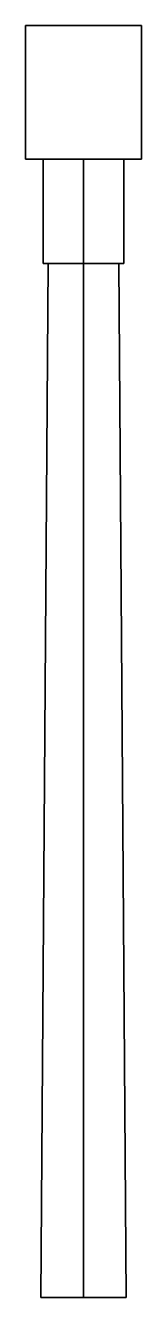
# Model space of a CAD drawing. Extents: x -0.1 to 0.1, y -0.4 to 1.79.
import ezdxf

# ---------------------------------------------------------------- set-up
doc = ezdxf.new("R2010")
doc.units = 0
doc.layers.add('GUN', color=1, linetype='CONTINUOUS')

msp = doc.modelspace()

# ---------------------------------------------------------------- linework, layer by layer
at = {"layer": 'GUN'}
for points in [[(-0.1, 1.79, 0.035), (-0.1, 1.79, -0.035), (-0.1, 1.76, -0.035), (-0.1, 1.76, 0.035)], [(-0.1, 1.79, -0.035), (-0.1, 1.79, 0.035), (-0.1, 1.76, 0.035), (-0.1, 1.76, -0.035)], [(-0.1, 1.79, -0.035), (-0.1, 1.79, -0.07), (-0.1, 1.56, -0.07), (-0.1, 1.56, -0.035)], [(-0.1, 1.79, -0.07), (-0.1, 1.79, -0.035), (-0.1, 1.56, -0.035), (-0.1, 1.56, -0.07)], [(-0.1, 1.79, 0.07), (-0.1, 1.79, 0.035), (-0.1, 1.56, 0.035), (-0.1, 1.56, 0.07)], [(-0.1, 1.79, 0.035), (-0.1, 1.79, 0.07), (-0.1, 1.56, 0.07), (-0.1, 1.56, 0.035)], [(-0.1, 1.79, -0.07), (0.1, 1.79, -0.07), (0.1, 1.56, -0.07), (-0.1, 1.56, -0.07)], [(0.1, 1.79, -0.07), (-0.1, 1.79, -0.07), (-0.1, 1.56, -0.07), (0.1, 1.56, -0.07)], [(0.1, 1.79, 0.07), (-0.1, 1.79, 0.07), (-0.1, 1.56, 0.07), (0.1, 1.56, 0.07)], [(-0.1, 1.79, 0.07), (0.1, 1.79, 0.07), (0.1, 1.56, 0.07), (-0.1, 1.56, 0.07)], [(0.0225, 1.79, 0.039), (-0.0225, 1.79, 0.039), (-0.1, 1.79, 0.07), (0.1, 1.79, 0.07)], [(-0.0225, 1.79, 0.039), (0.0225, 1.79, 0.039), (0.1, 1.79, 0.07), (-0.1, 1.79, 0.07)], [(-0.1, 1.79, -0.07), (-0.045, 1.79), (-0.0225, 1.79, 0.039), (-0.1, 1.79, 0.07)], [(-0.045, 1.79), (-0.1, 1.79, -0.07), (-0.1, 1.79, 0.07), (-0.0225, 1.79, 0.039)], [(-0.0225, 1.79, -0.039), (0, 1.79, -0.07), (-0.1, 1.79, -0.07), (-0.045, 1.79)], [(0, 1.79, -0.07), (-0.0225, 1.79, -0.039), (-0.045, 1.79), (-0.1, 1.79, -0.07)], [(-0.0225, 1.79, -0.039), (0.0225, 1.79, -0.039), (0, 1.79, -0.07)], [(0.0225, 1.79, -0.039), (-0.0225, 1.79, -0.039), (0, 1.79, -0.07)], [(0.045, 1.79), (0.0225, 1.79, -0.039), (0, 1.79, -0.07), (0.1, 1.79, -0.07)], [(0.0225, 1.79, -0.039), (0.045, 1.79), (0.1, 1.79, -0.07), (0, 1.79, -0.07)], [(0.045, 1.79), (0.0225, 1.79, 0.039), (0.1, 1.79, 0.07), (0.1, 1.79, -0.07)], [(0.0225, 1.79, 0.039), (0.045, 1.79), (0.1, 1.79, -0.07), (0.1, 1.79, 0.07)], [(0.1, 1.79, -0.035), (0.1, 1.79, 0.035), (0.1, 1.76, 0.035), (0.1, 1.76, -0.035)], [(0.1, 1.79, 0.035), (0.1, 1.79, -0.035), (0.1, 1.76, -0.035), (0.1, 1.76, 0.035)], [(0.1, 1.79, -0.07), (0.1, 1.79, -0.035), (0.1, 1.56, -0.035), (0.1, 1.56, -0.07)], [(0.1, 1.79, -0.035), (0.1, 1.79, -0.07), (0.1, 1.56, -0.07), (0.1, 1.56, -0.035)], [(0.1, 1.79, 0.035), (0.1, 1.79, 0.07), (0.1, 1.56, 0.07), (0.1, 1.56, 0.035)], [(0.1, 1.79, 0.07), (0.1, 1.79, 0.035), (0.1, 1.56, 0.035), (0.1, 1.56, 0.07)], [(-0.1, 1.69, 0.035), (-0.1, 1.69, -0.035), (-0.1, 1.66, -0.035), (-0.1, 1.66, 0.035)], [(-0.1, 1.69, -0.035), (-0.1, 1.69, 0.035), (-0.1, 1.66, 0.035), (-0.1, 1.66, -0.035)], [(0.1, 1.69, -0.035), (0.1, 1.69, 0.035), (0.1, 1.66, 0.035), (0.1, 1.66, -0.035)], [(0.1, 1.69, 0.035), (0.1, 1.69, -0.035), (0.1, 1.66, -0.035), (0.1, 1.66, 0.035)], [(-0.1, 1.59, -0.035), (-0.1, 1.59, 0.035), (-0.1, 1.56, 0.035), (-0.1, 1.56, -0.035)], [(-0.1, 1.59, 0.035), (-0.1, 1.59, -0.035), (-0.1, 1.56, -0.035), (-0.1, 1.56, 0.035)], [(0.1, 1.59, 0.035), (0.1, 1.59, -0.035), (0.1, 1.56, -0.035), (0.1, 1.56, 0.035)], [(0.1, 1.59, -0.035), (0.1, 1.59, 0.035), (0.1, 1.56, 0.035), (0.1, 1.56, -0.035)], [(0.1, 1.56, 0.07), (-0.1, 1.56, 0.07), (-0.1, 1.56, -0.07), (0.1, 1.56, -0.07)], [(-0.1, 1.56, 0.07), (0.1, 1.56, 0.07), (0.1, 1.56, -0.07), (-0.1, 1.56, -0.07)], [(0, 1.56, 0.08), (-0.0693, 1.56, 0.04), (-0.0693, 1.38, 0.04), (0, 1.38, 0.08)], [(-0.0693, 1.56, 0.04), (-0.0693, 1.56, -0.04), (-0.0693, 1.38, -0.04), (-0.0693, 1.38, 0.04)], [(-0.0693, 1.56, -0.04), (0, 1.56, -0.08), (0, 1.38, -0.08), (-0.0693, 1.38, -0.04)], [(0.0693, 1.56, 0.04), (-0.0693, 1.56, -0.04), (-0.0693, 1.56, 0.04), (0, 1.56, 0.08)], [(0.0693, 1.56, -0.04), (0, 1.56, -0.08), (-0.0693, 1.56, -0.04), (0.0693, 1.56, 0.04)], [(0.0693, 1.56, 0.04), (0, 1.56, 0.08), (0, 1.38, 0.08), (0.0693, 1.38, 0.04)], [(0, 1.56, -0.08), (0.0693, 1.56, -0.04), (0.0693, 1.38, -0.04), (0, 1.38, -0.08)], [(0.0693, 1.56, -0.04), (0.0693, 1.56, 0.04), (0.0693, 1.38, 0.04), (0.0693, 1.38, -0.04)], [(0, 1.38, 0.07), (-0.0606, 1.38, 0.035), (-0.0736, -0.4, 0.0425), (0, -0.4, 0.085)], [(-0.0606, 1.38, 0.035), (-0.0606, 1.38, -0.035), (-0.0736, -0.4, -0.0425), (-0.0736, -0.4, 0.0425)], [(-0.0606, 1.38, -0.035), (0, 1.38, -0.07), (0, -0.4, -0.085), (-0.0736, -0.4, -0.0425)], [(0, 1.38, 0.08), (-0.0693, 1.38, 0.04), (-0.0693, 1.38, -0.04), (0.0693, 1.38, 0.04)], [(0.0693, 1.38, 0.04), (-0.0693, 1.38, -0.04), (0, 1.38, -0.08), (0.0693, 1.38, -0.04)], [(0.0606, 1.38, 0.035), (0, 1.38, 0.07), (0, -0.4, 0.085), (0.0736, -0.4, 0.0425)], [(0, 1.38, -0.07), (0.0606, 1.38, -0.035), (0.0736, -0.4, -0.0425), (0, -0.4, -0.085)], [(0.0606, 1.38, -0.035), (0.0606, 1.38, 0.035), (0.0736, -0.4, 0.0425), (0.0736, -0.4, -0.0425)]]:
    msp.add_3dface(points, dxfattribs=at)

doc.saveas('drawing.dxf')
